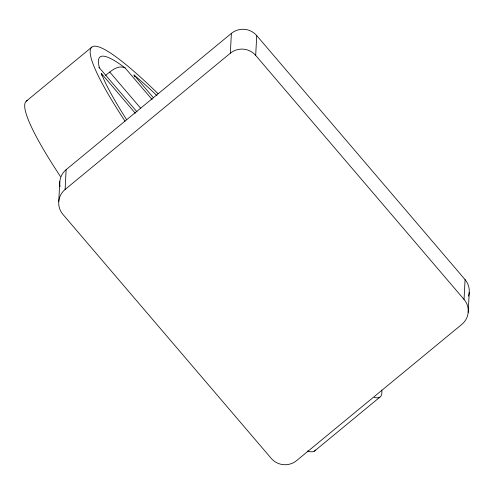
<?xml version="1.0" encoding="UTF-8"?>
<svg xmlns="http://www.w3.org/2000/svg" width="494" height="494" viewBox="0 0 494 494"><rect width="100%" height="100%" fill="white"/><g stroke="black" fill="none" stroke-linecap="round" stroke-linejoin="round"><path stroke-width="0.74" d="M58.755 201.472L59.793 181.644M465.082 279.616L464.045 299.444A17.988 17.685 3 0 1 461.853 324.354L296.61 460.612A17.988 17.685 3 0 1 271.262 458.407L62.905 214.384A17.988 17.685 3 0 1 65.103 189.474L66.14 169.646L231.383 33.388A17.988 17.685 3 0 1 256.726 35.593L465.082 279.616A17.988 17.685 3 0 1 468.534 296.104M65.103 189.474L230.34 53.216L231.383 33.388M464.045 299.444L255.688 55.421L256.726 35.593M468.195 312.356L469.238 292.528M26.343 101.109L91.816 47.121M105.58 75.465C110.625 71.29 118.041 64.362 125.13 67.95L152.152 99.597M314.412 451.127L379.886 397.139M125.13 67.95L119.567 63.93A213.84 26.83 50.5 0 0 99.177 66.739L99.498 67.944L136.999 111.866M153.498 97.837L134.01 75.014L136.535 77.138A213.84 26.83 50.5 0 1 157.012 95.694M134.01 75.014L134.85 76.669M109.742 72.031L140.753 108.347M135.344 113.268L101.344 73.452L103.357 78.305A213.84 26.83 50.5 0 0 126.692 119.77M315.456 450.108A226.672 28.436 50.5 0 1 307.478 450.966M60.404 176.463A226.672 28.436 50.5 0 1 27.534 100.455M381.739 390.019A226.672 28.436 50.5 0 1 374.267 397.386M125.019 121.178A226.672 28.436 50.5 0 1 158.037 93.681M101.258 73.526A13.035 5.273 -42.7 0 1 101.665 75.304M98.788 67.659A4.298 1.155 -42.8 0 1 99.455 67.974M230.34 53.216A17.988 17.685 3 0 1 255.688 55.421M60.046 186.473A17.988 17.685 3 0 1 66.14 169.646"/></g></svg>
